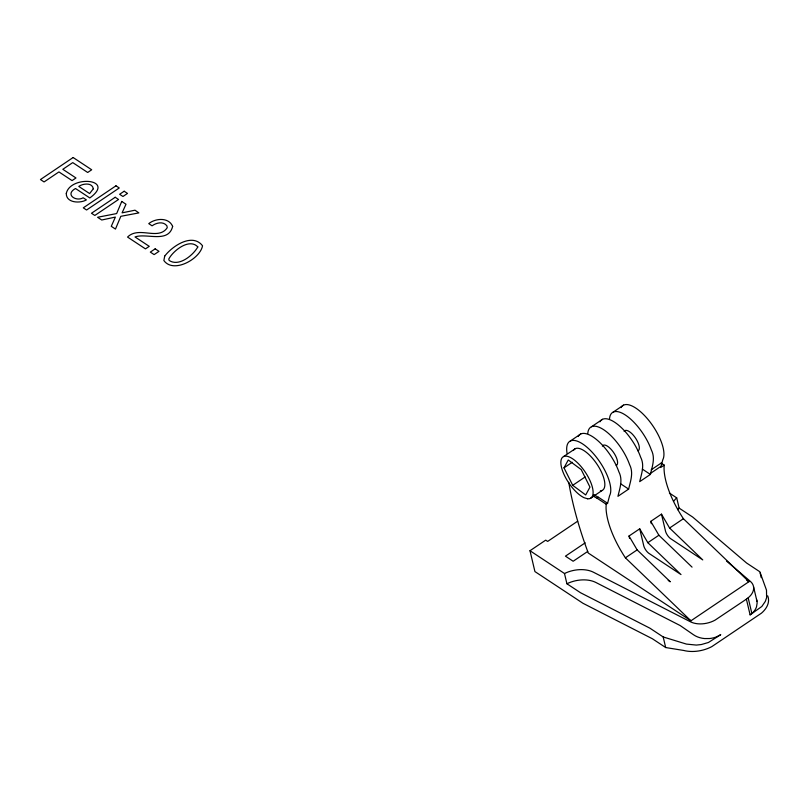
<?xml version="1.0" encoding="UTF-8"?>
<svg xmlns="http://www.w3.org/2000/svg" width="809" height="809" viewBox="0 0 809 809"><rect width="100%" height="100%" fill="white"/><g stroke="black" fill="none" stroke-linecap="round" stroke-linejoin="round"><path stroke-width="1.21" d="M567.089 453.505A34.018 13.48 56 0 1 590.166 450.168A34.018 13.48 56 0 1 609.602 495.654L607.589 503.289L606.204 504.219L606.042 507.304A63.244 25.059 56 0 0 625.397 557.816L690.916 620.806L748.912 581.711L683.403 518.711A63.244 25.059 56 0 1 664.047 468.209L664.209 465.114L661.165 463.112M578.192 436.486A34.018 13.48 56 0 1 597.639 440.5A34.018 13.48 56 0 1 618.855 471.778C623.072 479.99 619.805 488.201 617.945 496.311L628.644 489.091C630.504 480.981 633.781 472.769 629.564 464.568A34.018 13.48 56 0 0 605.486 430.985A34.018 13.48 56 0 0 587.769 433.543M599.944 421.823A34.018 13.48 56 0 1 619.391 425.837A34.018 13.48 56 0 1 640.607 457.115C644.824 465.327 641.557 473.538 639.697 481.648L650.396 474.428C652.256 466.318 655.533 458.106 651.316 449.895A34.018 13.48 56 0 0 627.238 416.322A34.018 13.48 56 0 0 609.521 418.88M621.009 407.625A34.018 13.48 56 0 1 648.98 420.629A34.018 13.48 56 0 1 662.773 459.815L660.761 467.45L664.209 465.114M564.004 467.845L568.262 459.987L581.236 469.624L589.963 487.109L585.706 494.966L572.721 485.329L564.004 467.845L572.287 462.263M748.163 597.831L746.394 599.166L750.105 614.87L751.874 613.515L748.163 597.831A20.195 12.792 -13.3 0 0 750.378 581.388L726.522 561.052M570.385 440.976L580.741 433.988M591.45 426.778L602.493 419.325M613.202 412.105L623.557 405.127M563.58 456.579L575.32 448.661M572.721 485.329L585.15 476.946M590.378 498.374L602.118 490.466M593.503 496.18A34.018 13.48 56 0 0 597.082 498.202L598.468 497.272L607.589 503.289M767.67 595.808A27.688 17.535 -13.3 0 1 761.491 613.141L711.799 646.634A27.688 17.535 -13.3 0 1 683.726 650.466L665.686 647.544L652.398 638.766L582.996 603.302L534.921 571.569L529.996 550.727L545.711 540.139L547.653 541.423L577.687 521.178M651.184 469.817L661.54 462.829M650.456 473.407L660.811 466.419M585.2 542.839L565.44 556.157L573.156 561.254L587.708 551.445M629.564 538.359L629.008 536.023L639.717 528.813L647.837 542.687L681.006 574.572L648.575 553.123A6.806 2.7 56 0 1 643.883 546.308L639.717 528.813M651.316 523.696L650.76 521.36L661.469 514.15L669.589 528.024L702.758 559.909L670.327 538.46A6.806 2.7 56 0 1 665.635 531.644L661.469 514.15M625.397 557.816L637.138 549.898L670.297 581.792L668.204 580.407M647.837 542.687L658.89 535.234L692.049 567.129M669.589 528.024L683.403 518.711M746.394 599.166L715.065 620.139A20.195 12.792 -13.3 0 1 690.451 621.787L593.341 572.175A24.998 15.836 -13.3 0 0 564.49 573.51L529.996 550.727M750.105 614.87L761.825 606.477L765.324 601.39L766.608 597.699L766.487 590.135L759.863 571.781L746.576 563.003L692.696 517.072L679.125 508.113L676.708 497.859L669.387 493.035M566.917 583.754L580.488 592.714L649.9 628.178L663.188 636.956L686.447 644.095L696.327 645.076L701.322 644.54L708.411 642.498L720.758 634.66L716.622 636.814A20.013 15.037 -4.5 0 1 709.503 638.534L704.548 638.564A20.791 15.624 -4.5 0 1 693.515 634.762L680.136 625.529L595.758 582.419A24.998 15.836 -13.3 0 0 566.917 583.754L564.49 573.51M642.295 469.078L650.396 474.428M620.543 483.742L628.644 489.091M746.818 580.326L748.912 581.711M597.082 498.202L606.204 504.219M690.916 620.806L588.274 553.043A296.124 117.335 56 0 1 568.747 482.265M658.89 535.234L650.76 521.36M637.138 549.898L629.008 536.023M760.136 572.954L761.249 577.666M753.573 586.879L756.971 601.249M663.188 636.956L665.686 647.544M673.836 501.084A24.998 15.836 -13.3 0 1 676.708 497.859M677.578 509.69A24.998 15.836 -13.3 0 1 679.125 508.113M598.468 497.272A34.018 13.48 56 0 1 593.948 494.612M602.381 446.113A12.054 4.773 56 0 1 613.242 451.978A12.054 4.773 56 0 1 616.276 465.499M624.133 431.45A12.054 4.773 56 0 1 634.994 437.315A12.054 4.773 56 0 1 638.028 450.835M573.45 450.492A24.867 9.85 56 0 1 597.093 464.356A24.867 9.85 56 0 1 600.359 490.891M756.516 599.408A20.791 15.624 -4.5 0 1 757.123 603.12L756.506 606.851A19.962 14.997 -4.5 0 1 751.874 613.515M66.287 193.422C66.065 202.998 80.01 203.625 86.381 199.904L83.155 197.77C76.198 202.017 64.467 194.504 75.51 188.507L89.809 197.952C116.253 178.789 70.403 174.886 66.287 193.422M172.641 226.399C168.484 243.62 146.641 232.83 135.002 236.936L149.25 246.34L145.468 248.889L127.559 237.067C138.895 225.691 158.342 240.971 167.261 227.703L166.897 225.832C163.236 221.039 156.279 222.748 152.082 225.832L148.755 223.628C155.51 218.167 168.828 217.095 172.641 226.399M197.811 246.927C193.25 255.138 179.001 267.101 169.162 260.447L168.768 259.062C173.116 250.689 189.437 237.755 197.811 246.927M93.328 188.79L89.617 193.584L78.786 186.424C82.801 183.512 92.297 182.227 93.328 188.79M164.702 256.099L163.863 260.528C173.48 273.988 200.217 258.88 202.543 245.774C192.441 232.628 172.489 245.875 164.702 256.099M121.744 201.441L116.658 213.566L97.576 217.267L101.732 220.008L115.374 217.085L111.278 226.318L115.465 229.078L120.814 216.316L138.885 212.898L135.012 210.198L122.088 212.848L125.992 204.242L121.744 201.441M73.123 157.522L40.45 179.547L44.07 181.944L58.936 171.923L72.072 180.599L75.965 177.97L62.829 169.303L72.749 162.609L87.685 172.479L91.69 169.779L73.123 157.522M115.97 185.807L83.297 207.842L86.573 210.006L119.247 187.971L115.97 185.807M115.202 197.265L91.488 213.252L94.825 215.457L118.539 199.469L115.202 197.265M124.171 191.227L119.631 194.281L122.968 196.486L127.498 193.422L124.171 191.227M155.176 248.828L150.332 252.105L154.135 254.613L158.989 251.346L155.176 248.828M587.607 498.779L584.108 497.727A24.867 9.85 56 0 1 560.859 462.819A24.867 9.85 56 0 1 583.481 469.604A24.867 9.85 56 0 1 587.607 498.779"/></g></svg>
